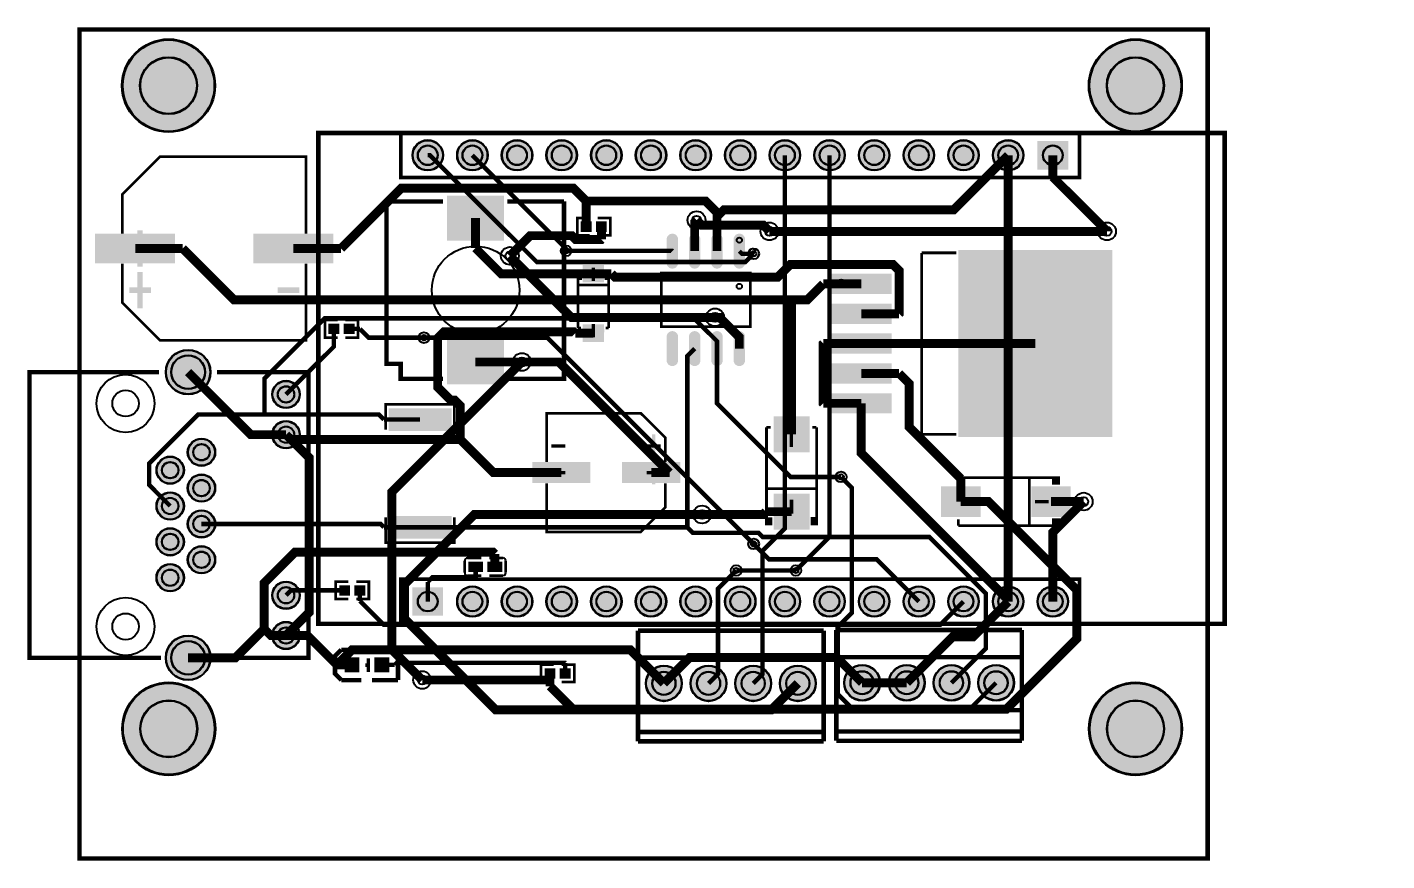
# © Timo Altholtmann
# Model space of a CAD drawing. Header units: millimetres. Extents: x -2.6 to 74.8, y -43.5 to 4.
import ezdxf

# ---------------------------------------------------------------- set-up
doc = ezdxf.new("R2010")
doc.units = ezdxf.units.MM
for name, color, linetype, true_color in [('BoardOutLine', 7, 'Continuous', 0xff00ff), ('BottomLayer', 7, 'Continuous', 0x0000ff), ('BottomSolderMaskLayer', 7, 'Continuous', 0xaa00ff), ('Document', 7, 'Continuous', 0xffffff), ('Hole', 7, 'Continuous', 0x222222), ('Multi-Layer', 7, 'Continuous', 0xc0c0c0), ('TopLayer', 7, 'Continuous', 0xff0000), ('TopPasteMaskLayer', 7, 'Continuous', 0x808080), ('TopSilkLayer', 7, 'Continuous', 0xffcc00), ('TopSolderMaskLayer', 7, 'Continuous', 0x800080)]:
    doc.layers.add(name, color=color, linetype=linetype, true_color=true_color)

msp = doc.modelspace()

# ---------------------------------------------------------------- hatches: boundary and pattern name
at = {"layer": 'BottomSolderMaskLayer'}
for points in [[(2.801, 0.635, 1), (8.103, 0.635, 1)], [(57.801, 0.635, 1), (63.103, 0.635, 1)], [(19.32, -3.327, 1), (21.071, -3.327, 1)], [(21.86, -3.327, 1), (23.611, -3.327, 1)], [(24.4, -3.327, 1), (26.151, -3.327, 1)], [(26.94, -3.327, 1), (28.691, -3.327, 1)], [(29.48, -3.327, 1), (31.231, -3.327, 1)], [(32.02, -3.327, 1), (33.771, -3.327, 1)], [(34.56, -3.327, 1), (36.311, -3.327, 1)], [(37.1, -3.327, 1), (38.851, -3.327, 1)], [(39.64, -3.327, 1), (41.391, -3.327, 1)], [(42.18, -3.327, 1), (43.931, -3.327, 1)], [(44.72, -3.327, 1), (46.471, -3.327, 1)], [(47.26, -3.327, 1), (49.011, -3.327, 1)], [(49.8, -3.327, 1), (51.551, -3.327, 1)], [(52.34, -3.327, 1), (54.091, -3.327, 1)], [(56.631, -4.139), (54.88, -4.139), (54.88, -2.514), (56.631, -2.514)], [(5.289, -15.67, 1), (7.84, -15.67, 1)], [(11.347, -16.94, 1), (12.922, -16.94, 1)], [(11.347, -19.23, 1), (12.922, -19.23, 1)], [(6.537, -20.23, 1), (8.112, -20.23, 1)], [(4.757, -21.25, 1), (6.332, -21.25, 1)], [(6.537, -22.27, 1), (8.112, -22.27, 1)], [(4.757, -23.29, 1), (6.332, -23.29, 1)], [(6.537, -24.31, 1), (8.112, -24.31, 1)], [(4.757, -25.33, 1), (6.332, -25.33, 1)], [(6.537, -26.35, 1), (8.112, -26.35, 1)], [(4.757, -27.37, 1), (6.332, -27.37, 1)], [(11.347, -28.37, 1), (12.922, -28.37, 1)], [(19.32, -27.914), (21.071, -27.914), (21.071, -29.539), (19.32, -29.539)], [(21.86, -28.727, 1), (23.611, -28.727, 1)], [(24.4, -28.727, 1), (26.151, -28.727, 1)], [(26.94, -28.727, 1), (28.691, -28.727, 1)], [(29.48, -28.727, 1), (31.231, -28.727, 1)], [(32.02, -28.727, 1), (33.771, -28.727, 1)], [(34.56, -28.727, 1), (36.311, -28.727, 1)], [(37.1, -28.727, 1), (38.851, -28.727, 1)], [(39.64, -28.727, 1), (41.391, -28.727, 1)], [(42.18, -28.727, 1), (43.931, -28.727, 1)], [(44.72, -28.727, 1), (46.471, -28.727, 1)], [(47.26, -28.727, 1), (49.011, -28.727, 1)], [(49.8, -28.727, 1), (51.551, -28.727, 1)], [(52.34, -28.727, 1), (54.091, -28.727, 1)], [(54.88, -28.727, 1), (56.631, -28.727, 1)], [(11.347, -30.66, 1), (12.922, -30.66, 1)], [(5.289, -31.93, 1), (7.84, -31.93, 1)], [(32.604, -33.383, 1), (34.655, -33.383, 1)], [(35.144, -33.383, 1), (37.195, -33.383, 1)], [(37.684, -33.383, 1), (39.735, -33.383, 1)], [(40.224, -33.383, 1), (42.275, -33.383, 1)], [(43.882, -33.35, 1), (45.933, -33.35, 1)], [(46.422, -33.35, 1), (48.473, -33.35, 1)], [(48.962, -33.35, 1), (51.013, -33.35, 1)], [(51.502, -33.35, 1), (53.553, -33.35, 1)], [(2.813, -35.971, 1), (8.114, -35.971, 1)], [(57.813, -35.971, 1), (63.114, -35.971, 1)]]:
    msp.add_hatch(color=256, dxfattribs=at).paths.add_polyline_path(points)
at = {"layer": 'Document'}
for points in [[(3.674, -7.606), (3.674, -9.666), (3.983, -9.666), (3.983, -7.606)], [(3.211, -8.482), (3.211, -8.791), (4.447, -8.791), (4.447, -8.482)], [(12.893, -8.482), (12.893, -8.791), (11.657, -8.791), (11.657, -8.482)], [(29.711, -9.73), (29.522, -9.73), (29.522, -10.488), (29.711, -10.488)], [(29.714, -13.696), (29.525, -13.696), (29.525, -12.937), (29.714, -12.937)], [(30.251, -13.411), (28.987, -13.411), (28.987, -13.222), (30.251, -13.222)], [(40.984, -19.122), (40.782, -19.122), (40.782, -19.932), (40.984, -19.932)], [(41.569, -19.399), (40.219, -19.399), (40.219, -19.601), (41.569, -19.601)], [(33.143, -22.047), (33.143, -20.727), (32.945, -20.727), (32.945, -22.047)], [(27.236, -21.486), (27.236, -21.288), (28.028, -21.288), (28.028, -21.486)], [(33.44, -21.486), (33.44, -21.288), (32.648, -21.288), (32.648, -21.486)], [(50.944, -22.394), (50.944, -23.682), (51.137, -23.682), (51.137, -22.394)], [(40.995, -23.73), (40.793, -23.73), (40.793, -22.92), (40.995, -22.92)], [(50.654, -22.941), (50.654, -23.134), (51.427, -23.134), (51.427, -22.941)], [(55.518, -22.941), (55.518, -23.134), (54.745, -23.134), (54.745, -22.941)], [(15.545, -32.285), (16.206, -32.285), (16.206, -32.437), (15.545, -32.437)], [(17.399, -32.233), (18.059, -32.233), (18.059, -32.385), (17.399, -32.385)], [(17.674, -32.609), (17.674, -31.949), (17.827, -31.949), (17.827, -32.609)]]:
    msp.add_hatch(color=256, dxfattribs=at).paths.add_polyline_path(points)
at = {"layer": 'Multi-Layer'}
for points in [[(19.346, -3.327, 1), (21.046, -3.327, 1)], [(21.886, -3.327, 1), (23.586, -3.327, 1)], [(24.426, -3.327, 1), (26.126, -3.327, 1)], [(26.966, -3.327, 1), (28.666, -3.327, 1)], [(29.506, -3.327, 1), (31.206, -3.327, 1)], [(32.046, -3.327, 1), (33.746, -3.327, 1)], [(34.586, -3.327, 1), (36.286, -3.327, 1)], [(37.126, -3.327, 1), (38.826, -3.327, 1)], [(39.666, -3.327, 1), (41.366, -3.327, 1)], [(42.206, -3.327, 1), (43.906, -3.327, 1)], [(44.746, -3.327, 1), (46.446, -3.327, 1)], [(47.286, -3.327, 1), (48.986, -3.327, 1)], [(49.826, -3.327, 1), (51.526, -3.327, 1)], [(52.366, -3.327, 1), (54.066, -3.327, 1)], [(56.606, -4.114), (54.906, -4.114), (54.906, -2.539), (56.606, -2.539)], [(5.315, -15.67, 1), (7.815, -15.67, 1)], [(11.372, -16.94, 1), (12.896, -16.94, 1)], [(11.372, -19.23, 1), (12.896, -19.23, 1)], [(6.562, -20.23, 1), (8.086, -20.23, 1)], [(4.782, -21.25, 1), (6.306, -21.25, 1)], [(6.562, -22.27, 1), (8.086, -22.27, 1)], [(4.782, -23.29, 1), (6.306, -23.29, 1)], [(6.562, -24.31, 1), (8.086, -24.31, 1)], [(4.782, -25.33, 1), (6.306, -25.33, 1)], [(6.562, -26.35, 1), (8.086, -26.35, 1)], [(4.782, -27.37, 1), (6.306, -27.37, 1)], [(11.372, -28.37, 1), (12.896, -28.37, 1)], [(19.346, -27.939), (21.046, -27.939), (21.046, -29.514), (19.346, -29.514)], [(21.886, -28.727, 1), (23.586, -28.727, 1)], [(24.426, -28.727, 1), (26.126, -28.727, 1)], [(26.966, -28.727, 1), (28.666, -28.727, 1)], [(29.506, -28.727, 1), (31.206, -28.727, 1)], [(32.046, -28.727, 1), (33.746, -28.727, 1)], [(34.586, -28.727, 1), (36.286, -28.727, 1)], [(37.126, -28.727, 1), (38.826, -28.727, 1)], [(39.666, -28.727, 1), (41.366, -28.727, 1)], [(42.206, -28.727, 1), (43.906, -28.727, 1)], [(44.746, -28.727, 1), (46.446, -28.727, 1)], [(47.286, -28.727, 1), (48.986, -28.727, 1)], [(49.826, -28.727, 1), (51.526, -28.727, 1)], [(52.366, -28.727, 1), (54.066, -28.727, 1)], [(54.906, -28.727, 1), (56.606, -28.727, 1)], [(11.372, -30.66, 1), (12.896, -30.66, 1)], [(5.315, -31.93, 1), (7.815, -31.93, 1)], [(32.63, -33.383, 1), (34.63, -33.383, 1)], [(35.17, -33.383, 1), (37.17, -33.383, 1)], [(37.71, -33.383, 1), (39.71, -33.383, 1)], [(40.25, -33.383, 1), (42.25, -33.383, 1)], [(43.908, -33.35, 1), (45.908, -33.35, 1)], [(46.448, -33.35, 1), (48.448, -33.35, 1)], [(48.988, -33.35, 1), (50.988, -33.35, 1)], [(51.528, -33.35, 1), (53.528, -33.35, 1)]]:
    msp.add_hatch(color=256, dxfattribs=at).paths.add_polyline_path(points)
at = {"layer": 'TopLayer'}
for points in [[(24.511, -8.155), (21.311, -8.155), (21.311, -5.655), (24.511, -5.655)], [(29.492, -7.661), (29.492, -7.121), (28.926, -7.121), (28.926, -7.661)], [(29.792, -7.661), (29.792, -7.121), (30.358, -7.121), (30.358, -7.661)], [(1.302, -7.811), (5.802, -7.811), (5.802, -9.461), (1.302, -9.461)], [(10.302, -7.811), (14.802, -7.811), (14.802, -9.461), (10.302, -9.461)], [(34.406, -9.513, -0.785398), (33.818, -9.513), (33.818, -8.056, -0.785398), (34.406, -8.056)], [(35.676, -9.513, -0.785398), (35.088, -9.513), (35.088, -8.056, -0.785398), (35.676, -8.056)], [(36.946, -9.513, -0.785398), (36.358, -9.513), (36.358, -8.056, -0.785398), (36.946, -8.056)], [(38.216, -9.513, -0.785398), (37.628, -9.513), (37.628, -8.056, -0.785398), (38.216, -8.056)], [(59.115, -8.753), (59.115, -19.34), (50.41, -19.34), (50.41, -8.753)], [(30.191, -9.593), (30.191, -10.543), (29.041, -10.543), (29.041, -9.593)], [(43.156, -10.096), (46.556, -10.096), (46.556, -11.196), (43.156, -11.196)], [(43.156, -11.796), (46.556, -11.796), (46.556, -12.896), (43.156, -12.896)], [(15.141, -12.938), (15.141, -13.478), (14.575, -13.478), (14.575, -12.938)], [(15.441, -12.938), (15.441, -13.478), (16.006, -13.478), (16.006, -12.938)], [(30.191, -12.978), (30.191, -13.928), (29.041, -13.928), (29.041, -12.978)], [(24.511, -16.342), (21.311, -16.342), (21.311, -13.842), (24.511, -13.842)], [(34.406, -15.058, -0.785398), (33.818, -15.058), (33.818, -13.601, -0.785398), (34.406, -13.601)], [(35.676, -15.058, -0.785398), (35.088, -15.058), (35.088, -13.601, -0.785398), (35.676, -13.601)], [(36.946, -15.058, -0.785398), (36.358, -15.058), (36.358, -13.601, -0.785398), (36.946, -13.601)], [(38.216, -15.058, -0.785398), (37.628, -15.058), (37.628, -13.601, -0.785398), (38.216, -13.601)], [(43.156, -13.496), (46.556, -13.496), (46.556, -14.596), (43.156, -14.596)], [(43.156, -15.196), (46.556, -15.196), (46.556, -16.296), (43.156, -16.296)], [(43.156, -16.896), (46.556, -16.896), (46.556, -17.996), (43.156, -17.996)], [(21.489, -19.013), (18.033, -19.013), (18.033, -17.73), (21.489, -17.73)], [(41.894, -18.212), (41.894, -20.212), (39.894, -20.212), (39.894, -18.212)], [(29.428, -21.962), (26.168, -21.962), (26.168, -20.812), (29.428, -20.812)], [(34.538, -21.962), (31.278, -21.962), (31.278, -20.812), (34.538, -20.812)], [(51.621, -23.888), (49.421, -23.888), (49.421, -22.188), (51.621, -22.188)], [(56.752, -23.888), (54.552, -23.888), (54.552, -22.188), (56.752, -22.188)], [(41.894, -22.612), (41.894, -24.612), (39.894, -24.612), (39.894, -22.612)], [(21.489, -23.863), (18.033, -23.863), (18.033, -25.145), (21.489, -25.145)], [(23.32, -27.016), (23.32, -26.476), (22.53, -26.476), (22.53, -27.016)], [(23.62, -27.016), (23.62, -26.476), (24.41, -26.476), (24.41, -27.016)], [(15.75, -28.362), (15.75, -27.822), (15.185, -27.822), (15.185, -28.362)], [(16.05, -28.362), (16.05, -27.822), (16.616, -27.822), (16.616, -28.362)], [(15.488, -32.734), (15.488, -31.934), (16.288, -31.934), (16.288, -32.734)], [(17.19, -32.734), (17.19, -31.934), (17.99, -31.934), (17.99, -32.734)], [(27.434, -33.087), (27.434, -32.547), (26.869, -32.547), (26.869, -33.087)], [(27.734, -33.087), (27.734, -32.547), (28.3, -32.547), (28.3, -33.087)]]:
    msp.add_hatch(color=256, dxfattribs=at).paths.add_polyline_path(points)
at = {"layer": 'TopPasteMaskLayer'}
for points in [[(24.511, -8.155), (21.311, -8.155), (21.311, -5.655), (24.511, -5.655)], [(29.507, -7.621), (29.507, -7.161), (29.467, -7.121), (28.966, -7.121), (28.926, -7.161), (28.926, -7.621), (28.966, -7.661), (29.467, -7.661)], [(29.777, -7.621), (29.777, -7.161), (29.817, -7.121), (30.318, -7.121), (30.358, -7.161), (30.358, -7.621), (30.318, -7.661), (29.817, -7.661)], [(1.302, -7.811), (5.802, -7.811), (5.802, -9.461), (1.302, -9.461)], [(10.302, -7.811), (14.802, -7.811), (14.802, -9.461), (10.302, -9.461)], [(34.406, -9.513, -0.785398), (33.818, -9.513), (33.818, -8.056, -0.785398), (34.406, -8.056)], [(35.676, -9.513, -0.785398), (35.088, -9.513), (35.088, -8.056, -0.785398), (35.676, -8.056)], [(36.946, -9.513, -0.785398), (36.358, -9.513), (36.358, -8.056, -0.785398), (36.946, -8.056)], [(38.216, -9.513, -0.785398), (37.628, -9.513), (37.628, -8.056, -0.785398), (38.216, -8.056)], [(59.115, -8.753), (59.115, -19.34), (50.41, -19.34), (50.41, -8.753)], [(30.191, -9.593), (30.191, -10.543), (29.041, -10.543), (29.041, -9.593)], [(43.156, -10.096), (46.556, -10.096), (46.556, -11.196), (43.156, -11.196)], [(43.156, -11.796), (46.556, -11.796), (46.556, -12.896), (43.156, -12.896)], [(15.156, -12.978), (15.156, -13.438), (15.116, -13.478), (14.615, -13.478), (14.575, -13.438), (14.575, -12.978), (14.615, -12.938), (15.116, -12.938)], [(15.426, -12.978), (15.426, -13.438), (15.466, -13.478), (15.966, -13.478), (16.006, -13.438), (16.006, -12.978), (15.966, -12.938), (15.466, -12.938)], [(30.191, -12.978), (30.191, -13.928), (29.041, -13.928), (29.041, -12.978)], [(24.511, -16.342), (21.311, -16.342), (21.311, -13.842), (24.511, -13.842)], [(34.406, -15.058, -0.785398), (33.818, -15.058), (33.818, -13.601, -0.785398), (34.406, -13.601)], [(35.676, -15.058, -0.785398), (35.088, -15.058), (35.088, -13.601, -0.785398), (35.676, -13.601)], [(36.946, -15.058, -0.785398), (36.358, -15.058), (36.358, -13.601, -0.785398), (36.946, -13.601)], [(38.216, -15.058, -0.785398), (37.628, -15.058), (37.628, -13.601, -0.785398), (38.216, -13.601)], [(43.156, -13.496), (46.556, -13.496), (46.556, -14.596), (43.156, -14.596)], [(43.156, -15.196), (46.556, -15.196), (46.556, -16.296), (43.156, -16.296)], [(43.156, -16.896), (46.556, -16.896), (46.556, -17.996), (43.156, -17.996)], [(21.389, -19.013), (20.449, -19.013), (20.349, -18.913), (20.349, -18.677), (20.249, -18.577), (19.274, -18.577), (19.174, -18.677), (19.174, -18.913), (19.074, -19.013), (18.133, -19.013), (18.033, -18.913), (18.033, -17.83), (18.133, -17.73), (21.389, -17.73), (21.489, -17.83), (21.489, -18.913)], [(41.894, -18.212), (41.894, -20.212), (39.894, -20.212), (39.894, -18.212)], [(29.428, -21.962), (26.168, -21.962), (26.168, -20.812), (29.428, -20.812)], [(34.538, -21.962), (31.278, -21.962), (31.278, -20.812), (34.538, -20.812)], [(51.621, -23.888), (49.421, -23.888), (49.421, -22.188), (51.621, -22.188)], [(56.752, -23.888), (54.552, -23.888), (54.552, -22.188), (56.752, -22.188)], [(41.894, -22.612), (41.894, -24.612), (39.894, -24.612), (39.894, -22.612)], [(21.389, -23.863), (20.449, -23.863), (20.349, -23.963), (20.349, -24.199), (20.249, -24.299), (19.274, -24.299), (19.174, -24.199), (19.174, -23.963), (19.074, -23.863), (18.133, -23.863), (18.033, -23.963), (18.033, -25.045), (18.133, -25.145), (21.389, -25.145), (21.489, -25.045), (21.489, -23.963)], [(23.29, -26.521), (23.29, -26.971), (23.22, -27.021), (22.74, -27.021), (22.69, -26.971), (22.69, -26.521), (22.74, -26.471), (23.22, -26.471)], [(24.25, -26.521), (24.25, -26.971), (24.2, -27.021), (23.72, -27.021), (23.65, -26.971), (23.65, -26.521), (23.72, -26.471), (24.2, -26.471)], [(15.765, -28.322), (15.765, -27.862), (15.725, -27.822), (15.225, -27.822), (15.185, -27.862), (15.185, -28.322), (15.225, -28.362), (15.725, -28.362)], [(16.035, -28.322), (16.035, -27.862), (16.075, -27.822), (16.576, -27.822), (16.616, -27.862), (16.616, -28.322), (16.576, -28.362), (16.075, -28.362)], [(15.488, -32.734), (15.488, -31.934), (16.288, -31.934), (16.288, -32.734)], [(17.19, -32.734), (17.19, -31.934), (17.99, -31.934), (17.99, -32.734)], [(27.449, -33.047), (27.449, -32.587), (27.409, -32.547), (26.909, -32.547), (26.869, -32.587), (26.869, -33.047), (26.909, -33.087), (27.409, -33.087)], [(27.719, -33.047), (27.719, -32.587), (27.759, -32.547), (28.26, -32.547), (28.3, -32.587), (28.3, -33.047), (28.26, -33.087), (27.759, -33.087)]]:
    msp.add_hatch(color=256, dxfattribs=at).paths.add_polyline_path(points)
at = {"layer": 'TopSilkLayer'}
for points in [[(3.674, -9.975), (3.674, -12.035), (3.983, -12.035), (3.983, -9.975)], [(28.674, -10.43), (28.969, -10.43), (28.969, -10.125), (28.674, -10.125)], [(30.559, -10.43), (30.264, -10.43), (30.264, -10.125), (30.559, -10.125)], [(3.211, -10.851), (3.211, -11.16), (4.447, -11.16), (4.447, -10.851)], [(12.893, -10.851), (12.893, -11.16), (11.657, -11.16), (11.657, -10.851)], [(33.143, -20.529), (33.143, -19.209), (32.945, -19.209), (32.945, -20.529)], [(27.236, -19.968), (27.236, -19.77), (28.028, -19.77), (28.028, -19.968)], [(33.44, -19.968), (33.44, -19.77), (32.648, -19.77), (32.648, -19.968)], [(55.711, -21.598), (55.711, -22.075), (56.168, -22.075), (56.168, -21.598)], [(39.392, -23.932), (39.798, -23.934), (39.794, -24.393), (39.392, -24.389)], [(41.99, -23.924), (42.397, -23.925), (42.392, -24.385), (41.99, -24.381)], [(55.711, -24.478), (55.711, -24), (56.168, -24), (56.168, -24.478)]]:
    msp.add_hatch(color=256, dxfattribs=at).paths.add_polyline_path(points)
at = {"layer": 'TopSolderMaskLayer'}
for points in [[(2.801, 0.635, 1), (8.103, 0.635, 1)], [(57.801, 0.635, 1), (63.103, 0.635, 1)], [(19.32, -3.327, 1), (21.071, -3.327, 1)], [(21.86, -3.327, 1), (23.611, -3.327, 1)], [(24.4, -3.327, 1), (26.151, -3.327, 1)], [(26.94, -3.327, 1), (28.691, -3.327, 1)], [(29.48, -3.327, 1), (31.231, -3.327, 1)], [(32.02, -3.327, 1), (33.771, -3.327, 1)], [(34.56, -3.327, 1), (36.311, -3.327, 1)], [(37.1, -3.327, 1), (38.851, -3.327, 1)], [(39.64, -3.327, 1), (41.391, -3.327, 1)], [(42.18, -3.327, 1), (43.931, -3.327, 1)], [(44.72, -3.327, 1), (46.471, -3.327, 1)], [(47.26, -3.327, 1), (49.011, -3.327, 1)], [(49.8, -3.327, 1), (51.551, -3.327, 1)], [(52.34, -3.327, 1), (54.091, -3.327, 1)], [(56.631, -4.139), (54.88, -4.139), (54.88, -2.514), (56.631, -2.514)], [(24.536, -8.18), (21.285, -8.18), (21.285, -5.629), (24.536, -5.629)], [(29.517, -7.687), (29.517, -7.096), (28.901, -7.096), (28.901, -7.687)], [(29.766, -7.687), (29.766, -7.096), (30.383, -7.096), (30.383, -7.687)], [(1.276, -7.786), (5.827, -7.786), (5.827, -9.486), (1.276, -9.486)], [(10.276, -7.786), (14.827, -7.786), (14.827, -9.486), (10.276, -9.486)], [(34.432, -9.531, -0.785398), (33.793, -9.531), (33.793, -8.038, -0.785398), (34.432, -8.038)], [(35.702, -9.531, -0.785398), (35.063, -9.531), (35.063, -8.038, -0.785398), (35.702, -8.038)], [(36.972, -9.531, -0.785398), (36.333, -9.531), (36.333, -8.038, -0.785398), (36.972, -8.038)], [(38.242, -9.531, -0.785398), (37.603, -9.531), (37.603, -8.038, -0.785398), (38.242, -8.038)], [(59.14, -8.727), (59.14, -19.365), (50.385, -19.365), (50.385, -8.727)], [(30.222, -9.572), (30.222, -10.564), (29.011, -10.564), (29.011, -9.572)], [(43.131, -10.071), (46.582, -10.071), (46.582, -11.222), (43.131, -11.222)], [(43.131, -11.771), (46.582, -11.771), (46.582, -12.922), (43.131, -12.922)], [(15.166, -12.913), (15.166, -13.503), (14.55, -13.503), (14.55, -12.913)], [(15.415, -12.913), (15.415, -13.503), (16.032, -13.503), (16.032, -12.913)], [(30.222, -12.957), (30.222, -13.949), (29.011, -13.949), (29.011, -12.957)], [(24.536, -16.367), (21.285, -16.367), (21.285, -13.816), (24.536, -13.816)], [(34.432, -15.076, -0.785398), (33.793, -15.076), (33.793, -13.583, -0.785398), (34.432, -13.583)], [(35.702, -15.076, -0.785398), (35.063, -15.076), (35.063, -13.583, -0.785398), (35.702, -13.583)], [(36.972, -15.076, -0.785398), (36.333, -15.076), (36.333, -13.583, -0.785398), (36.972, -13.583)], [(38.242, -15.076, -0.785398), (37.603, -15.076), (37.603, -13.583, -0.785398), (38.242, -13.583)], [(43.131, -13.471), (46.582, -13.471), (46.582, -14.622), (43.131, -14.622)], [(5.289, -15.67, 1), (7.84, -15.67, 1)], [(43.131, -15.171), (46.582, -15.171), (46.582, -16.322), (43.131, -16.322)], [(11.347, -16.94, 1), (12.922, -16.94, 1)], [(43.131, -16.871), (46.582, -16.871), (46.582, -18.022), (43.131, -18.022)], [(21.558, -19.022), (17.965, -19.022), (17.965, -17.721), (21.558, -17.721)], [(11.347, -19.23, 1), (12.922, -19.23, 1)], [(41.919, -18.187), (41.919, -20.238), (39.869, -20.238), (39.869, -18.187)], [(6.537, -20.23, 1), (8.112, -20.23, 1)], [(4.757, -21.25, 1), (6.332, -21.25, 1)], [(29.453, -21.987), (26.143, -21.987), (26.143, -20.786), (29.453, -20.786)], [(34.563, -21.987), (31.253, -21.987), (31.253, -20.786), (34.563, -20.786)], [(6.537, -22.27, 1), (8.112, -22.27, 1)], [(51.646, -23.913), (49.395, -23.913), (49.395, -22.162), (51.646, -22.162)], [(56.777, -23.913), (54.526, -23.913), (54.526, -22.162), (56.777, -22.162)], [(4.757, -23.29, 1), (6.332, -23.29, 1)], [(41.919, -22.587), (41.919, -24.638), (39.869, -24.638), (39.869, -22.587)], [(6.537, -24.31, 1), (8.112, -24.31, 1)], [(21.558, -23.853), (17.965, -23.853), (17.965, -25.155), (21.558, -25.155)], [(4.757, -25.33, 1), (6.332, -25.33, 1)], [(6.537, -26.35, 1), (8.112, -26.35, 1)], [(4.757, -27.37, 1), (6.332, -27.37, 1)], [(23.345, -27.042), (23.345, -26.451), (22.504, -26.451), (22.504, -27.042)], [(23.594, -27.042), (23.594, -26.451), (24.435, -26.451), (24.435, -27.042)], [(11.347, -28.37, 1), (12.922, -28.37, 1)], [(15.776, -28.388), (15.776, -27.797), (15.159, -27.797), (15.159, -28.388)], [(16.025, -28.388), (16.025, -27.797), (16.641, -27.797), (16.641, -28.388)], [(19.32, -27.914), (21.071, -27.914), (21.071, -29.539), (19.32, -29.539)], [(21.86, -28.727, 1), (23.611, -28.727, 1)], [(24.4, -28.727, 1), (26.151, -28.727, 1)], [(26.94, -28.727, 1), (28.691, -28.727, 1)], [(29.48, -28.727, 1), (31.231, -28.727, 1)], [(32.02, -28.727, 1), (33.771, -28.727, 1)], [(34.56, -28.727, 1), (36.311, -28.727, 1)], [(37.1, -28.727, 1), (38.851, -28.727, 1)], [(39.64, -28.727, 1), (41.391, -28.727, 1)], [(42.18, -28.727, 1), (43.931, -28.727, 1)], [(44.72, -28.727, 1), (46.471, -28.727, 1)], [(47.26, -28.727, 1), (49.011, -28.727, 1)], [(49.8, -28.727, 1), (51.551, -28.727, 1)], [(52.34, -28.727, 1), (54.091, -28.727, 1)], [(54.88, -28.727, 1), (56.631, -28.727, 1)], [(11.347, -30.66, 1), (12.922, -30.66, 1)], [(5.289, -31.93, 1), (7.84, -31.93, 1)], [(15.462, -32.76), (15.462, -31.909), (16.313, -31.909), (16.313, -32.76)], [(17.164, -32.76), (17.164, -31.909), (18.015, -31.909), (18.015, -32.76)], [(32.604, -33.383, 1), (34.655, -33.383, 1)], [(35.144, -33.383, 1), (37.195, -33.383, 1)], [(37.684, -33.383, 1), (39.735, -33.383, 1)], [(40.224, -33.383, 1), (42.275, -33.383, 1)], [(43.882, -33.35, 1), (45.933, -33.35, 1)], [(46.422, -33.35, 1), (48.473, -33.35, 1)], [(48.962, -33.35, 1), (51.013, -33.35, 1)], [(51.502, -33.35, 1), (53.553, -33.35, 1)], [(27.46, -33.112), (27.46, -32.521), (26.843, -32.521), (26.843, -33.112)], [(27.709, -33.112), (27.709, -32.521), (28.325, -32.521), (28.325, -33.112)], [(2.813, -35.971, 1), (8.114, -35.971, 1)], [(57.813, -35.971, 1), (63.114, -35.971, 1)]]:
    msp.add_hatch(color=256, dxfattribs=at).paths.add_polyline_path(points)

# ---------------------------------------------------------------- linework, layer by layer
at = {"layer": 'BoardOutLine', "const_width": 0.254}
msp.add_lwpolyline([(0.381, 3.836), (64.567, 3.836), (64.567, -43.357), (0.381, -43.357), (0.381, 3.836), (0.381, 3.836)], close=True, dxfattribs=at)
at = {"layer": 'BottomLayer'}
for points, const_width in [([(53.216, -28.727), (53.216, -3.327)], 0.508), ([(55.756, -3.327), (55.756, -4.571)], 0.508), ([(38.738, -8.934), (38.27, -9.402), (26.403, -9.402), (20.327, -3.327), (20.196, -3.327)], 0.254), ([(22.736, -3.327), (28.071, -8.662), (28.071, -8.764)], 0.254), ([(38.71, -33.383), (39.246, -32.847), (39.246, -25.843), (40.516, -24.573), (40.516, -3.327)], 0.254), ([(41.137, -26.961), (43.056, -25.042), (43.056, -3.327)], 0.254), ([(55.756, -4.571), (58.835, -7.651), (58.835, -7.66)], 0.508), ([(35.488, -7.019), (35.776, -7.307), (39.285, -7.307), (39.285, -7.307), (39.637, -7.66)], 0.508), ([(36.541, -12.555), (28.368, -12.555), (24.867, -9.054)], 0.508), ([(38.738, -25.45), (26.997, -13.709), (19.981, -13.709)], 0.254), ([(12.134, -19.23), (10.125, -19.23), (6.565, -15.67)], 0.508), ([(25.553, -15.092), (18.155, -22.489), (18.155, -31.464), (19.884, -33.193)], 0.508), ([(12.134, -30.66), (13.444, -29.35), (13.444, -20.539), (12.134, -19.23)], 0.508), ([(52.528, -33.35), (51.125, -34.753), (44.272, -34.753), (43.517, -33.998), (43.517, -30.17), (44.326, -29.362), (44.326, -22.251), (43.711, -21.636)], 0.254), ([(55.756, -28.727), (55.756, -24.794), (57.512, -23.038)], 0.508), ([(41.25, -33.383), (39.743, -34.89), (24.068, -34.89), (18.87, -29.691), (18.87, -27.745), (22.842, -23.773), (35.805, -23.773)], 0.508), ([(36.17, -33.383), (36.706, -32.847), (36.706, -28.001), (37.746, -26.961)], 0.254), ([(47.448, -33.35), (50.058, -30.74), (51.203, -30.74), (53.216, -28.727)], 0.508)]:
    msp.add_lwpolyline(points, dxfattribs=dict(at, const_width=const_width))
at = {"layer": 'BottomSolderMaskLayer'}
for centre, radius in [((5.452, 0.635), 2.651), ((60.452, 0.635), 2.651), ((5.451, 0.635), 1.631), ((60.451, 0.635), 1.631), ((20.196, -3.327), 0.875), ((20.196, -3.327), 0.566), ((22.736, -3.327), 0.875), ((22.736, -3.327), 0.566), ((25.276, -3.327), 0.875), ((25.276, -3.327), 0.566), ((27.816, -3.327), 0.875), ((27.816, -3.327), 0.566), ((30.356, -3.327), 0.875), ((30.356, -3.327), 0.566), ((32.896, -3.327), 0.875), ((32.896, -3.327), 0.566), ((35.436, -3.327), 0.875), ((35.436, -3.327), 0.566), ((37.976, -3.327), 0.875), ((37.976, -3.327), 0.566), ((40.516, -3.327), 0.875), ((40.516, -3.327), 0.566), ((43.056, -3.327), 0.875), ((43.056, -3.327), 0.566), ((45.596, -3.327), 0.875), ((45.596, -3.327), 0.566), ((48.136, -3.327), 0.875), ((48.136, -3.327), 0.566), ((50.676, -3.327), 0.875), ((50.676, -3.327), 0.566), ((53.216, -3.327), 0.875), ((53.216, -3.327), 0.566), ((55.756, -3.327), 0.566), ((6.565, -15.67), 1.275), ((6.564, -15.67), 0.969), ((12.134, -16.94), 0.787), ((12.134, -16.94), 0.472), ((12.134, -19.23), 0.787), ((12.134, -19.23), 0.472), ((7.324, -20.23), 0.787), ((7.324, -20.23), 0.472), ((5.544, -21.25), 0.787), ((5.544, -21.25), 0.472), ((7.324, -22.27), 0.787), ((7.324, -22.27), 0.472), ((5.544, -23.29), 0.787), ((5.544, -23.29), 0.472), ((7.324, -24.31), 0.787), ((7.324, -24.31), 0.472), ((5.544, -25.33), 0.787), ((5.544, -25.33), 0.472), ((7.324, -26.35), 0.787), ((7.324, -26.35), 0.472), ((5.544, -27.37), 0.787), ((5.544, -27.37), 0.472), ((12.134, -28.37), 0.787), ((12.134, -28.37), 0.472), ((20.196, -28.727), 0.566), ((22.736, -28.727), 0.875), ((22.736, -28.727), 0.566), ((25.276, -28.727), 0.875), ((25.276, -28.727), 0.566), ((27.816, -28.727), 0.875), ((27.816, -28.727), 0.566), ((30.356, -28.727), 0.875), ((30.356, -28.727), 0.566), ((32.896, -28.727), 0.875), ((32.896, -28.727), 0.566), ((35.436, -28.727), 0.875), ((35.436, -28.727), 0.566), ((37.976, -28.727), 0.875), ((37.976, -28.727), 0.566), ((40.516, -28.727), 0.875), ((40.516, -28.727), 0.566), ((43.056, -28.727), 0.875), ((43.056, -28.727), 0.566), ((45.596, -28.727), 0.875), ((45.596, -28.727), 0.566), ((48.136, -28.727), 0.875), ((48.136, -28.727), 0.566), ((50.676, -28.727), 0.875), ((50.676, -28.727), 0.566), ((53.216, -28.727), 0.875), ((53.216, -28.727), 0.566), ((55.756, -28.727), 0.875), ((55.756, -28.727), 0.566), ((12.134, -30.66), 0.787), ((6.565, -31.93), 1.275), ((12.134, -30.66), 0.472), ((6.564, -31.93), 0.969), ((33.63, -33.383), 1.025), ((36.17, -33.383), 1.025), ((38.71, -33.383), 1.025), ((41.25, -33.383), 1.025), ((44.908, -33.35), 1.025), ((47.448, -33.35), 1.025), ((49.988, -33.35), 1.025), ((52.528, -33.35), 1.025), ((33.63, -33.383), 0.667), ((36.17, -33.383), 0.667), ((38.71, -33.383), 0.667), ((41.25, -33.383), 0.667), ((44.907, -33.35), 0.667), ((47.447, -33.35), 0.667), ((49.987, -33.35), 0.667), ((52.527, -33.35), 0.667), ((5.464, -35.971), 2.651), ((60.464, -35.971), 2.651), ((5.463, -35.971), 1.631), ((60.463, -35.971), 1.631)]:
    msp.add_circle(centre, radius, dxfattribs=at)
at = {"layer": 'Document'}
for centre, radius in [((37.922, -8.157), 0.15), ((43.714, -10.617), 0.21), ((3.004, -17.45), 0.75), ((3.004, -30.15), 0.75)]:
    msp.add_circle(centre, radius, dxfattribs=at)
at = {"layer": 'Hole'}
for centre, radius in [((35.488, -7.019), 0.254), ((39.637, -7.66), 0.254), ((58.835, -7.66), 0.254), ((24.867, -9.054), 0.254), ((28.071, -8.764), 0.153), ((38.738, -8.934), 0.153), ((36.541, -12.555), 0.254), ((19.981, -13.709), 0.153), ((25.553, -15.092), 0.254), ((43.711, -21.636), 0.153), ((57.512, -23.038), 0.254), ((35.805, -23.773), 0.254), ((38.738, -25.45), 0.153), ((37.746, -26.961), 0.153), ((41.137, -26.961), 0.153), ((19.884, -33.193), 0.254)]:
    msp.add_circle(centre, radius, dxfattribs=at)
at = {"layer": 'Multi-Layer'}
for centre, radius in [((5.452, 0.635), 2.6), ((60.452, 0.635), 2.6), ((5.451, 0.635), 1.6), ((60.451, 0.635), 1.6), ((20.196, -3.327), 0.85), ((20.196, -3.327), 0.55), ((22.736, -3.327), 0.85), ((22.736, -3.327), 0.55), ((25.276, -3.327), 0.85), ((25.276, -3.327), 0.55), ((27.816, -3.327), 0.85), ((27.816, -3.327), 0.55), ((30.356, -3.327), 0.85), ((30.356, -3.327), 0.55), ((32.896, -3.327), 0.85), ((32.896, -3.327), 0.55), ((35.436, -3.327), 0.85), ((35.436, -3.327), 0.55), ((37.976, -3.327), 0.85), ((37.976, -3.327), 0.55), ((40.516, -3.327), 0.85), ((40.516, -3.327), 0.55), ((43.056, -3.327), 0.85), ((43.056, -3.327), 0.55), ((45.596, -3.327), 0.85), ((45.596, -3.327), 0.55), ((48.136, -3.327), 0.85), ((48.136, -3.327), 0.55), ((50.676, -3.327), 0.85), ((50.676, -3.327), 0.55), ((53.216, -3.327), 0.85), ((53.216, -3.327), 0.55), ((55.756, -3.327), 0.55), ((35.488, -7.019), 0.508), ((39.637, -7.66), 0.508), ((58.835, -7.66), 0.508), ((28.071, -8.764), 0.305), ((24.867, -9.054), 0.508), ((38.738, -8.934), 0.305), ((36.541, -12.555), 0.508), ((19.981, -13.709), 0.305), ((6.565, -15.67), 1.25), ((25.553, -15.092), 0.508), ((6.564, -15.67), 0.95), ((3.004, -17.45), 1.65), ((12.134, -16.94), 0.762), ((12.134, -16.94), 0.457), ((12.134, -19.23), 0.762), ((12.134, -19.23), 0.457), ((7.324, -20.23), 0.762), ((7.324, -20.23), 0.457), ((5.544, -21.25), 0.762), ((5.544, -21.25), 0.457), ((7.324, -22.27), 0.762), ((43.711, -21.636), 0.305), ((7.324, -22.27), 0.457), ((5.544, -23.29), 0.762), ((5.544, -23.29), 0.457), ((57.512, -23.038), 0.508), ((7.324, -24.31), 0.762), ((7.324, -24.31), 0.457), ((35.805, -23.773), 0.508), ((5.544, -25.33), 0.762), ((5.544, -25.33), 0.457), ((38.738, -25.45), 0.305), ((7.324, -26.35), 0.762), ((7.324, -26.35), 0.457), ((5.544, -27.37), 0.762), ((5.544, -27.37), 0.457), ((37.746, -26.961), 0.305), ((41.137, -26.961), 0.305), ((12.134, -28.37), 0.762), ((3.004, -30.15), 1.65), ((12.134, -28.37), 0.457), ((20.196, -28.727), 0.55), ((22.736, -28.727), 0.85), ((22.736, -28.727), 0.55), ((25.276, -28.727), 0.85), ((25.276, -28.727), 0.55), ((27.816, -28.727), 0.85), ((27.816, -28.727), 0.55), ((30.356, -28.727), 0.85), ((30.356, -28.727), 0.55), ((32.896, -28.727), 0.85), ((32.896, -28.727), 0.55), ((35.436, -28.727), 0.85), ((35.436, -28.727), 0.55), ((37.976, -28.727), 0.85), ((37.976, -28.727), 0.55), ((40.516, -28.727), 0.85), ((40.516, -28.727), 0.55), ((43.056, -28.727), 0.85), ((43.056, -28.727), 0.55), ((45.596, -28.727), 0.85), ((45.596, -28.727), 0.55), ((48.136, -28.727), 0.85), ((48.136, -28.727), 0.55), ((50.676, -28.727), 0.85), ((50.676, -28.727), 0.55), ((53.216, -28.727), 0.85), ((53.216, -28.727), 0.55), ((55.756, -28.727), 0.85), ((55.756, -28.727), 0.55), ((12.134, -30.66), 0.762), ((6.565, -31.93), 1.25), ((12.134, -30.66), 0.457), ((6.564, -31.93), 0.95), ((33.63, -33.383), 1), ((36.17, -33.383), 1), ((38.71, -33.383), 1), ((41.25, -33.383), 1), ((44.908, -33.35), 1), ((47.448, -33.35), 1), ((49.988, -33.35), 1), ((52.528, -33.35), 1), ((19.884, -33.193), 0.508), ((33.63, -33.383), 0.65), ((36.17, -33.383), 0.65), ((38.71, -33.383), 0.65), ((41.25, -33.383), 0.65), ((44.907, -33.35), 0.65), ((47.447, -33.35), 0.65), ((49.987, -33.35), 0.65), ((52.527, -33.35), 0.65), ((5.464, -35.971), 2.6), ((60.464, -35.971), 2.6), ((5.463, -35.971), 1.6), ((60.463, -35.971), 1.6)]:
    msp.add_circle(centre, radius, dxfattribs=at)
at = {"layer": 'TopLayer'}
for points, const_width in [([(53.216, -3.327), (50.113, -6.429), (37.044, -6.429), (36.769, -6.704)], 0.508), ([(15.259, -8.636), (18.702, -5.194), (28.474, -5.194), (29.209, -5.929)], 0.508), ([(36.769, -6.704), (35.994, -5.929), (29.209, -5.929)], 0.508), ([(29.209, -5.929), (29.209, -6.664)], 0.508), ([(22.911, -6.962), (22.911, -6.904)], 0.508), ([(22.911, -6.962), (22.911, -8.612)], 0.508), ([(29.209, -7.391), (29.209, -6.664)], 0.508), ([(35.488, -7.019), (35.382, -7.124), (35.382, -8.785)], 0.508), ([(36.652, -8.785), (36.652, -6.82), (36.769, -6.704)], 0.508), ([(24.867, -9.054), (26.02, -7.901), (28.39, -7.901), (28.609, -8.12), (30.074, -8.12), (30.075, -8.119)], 0.508), ([(30.075, -7.391), (30.075, -8.119)], 0.508), ([(58.835, -7.66), (39.637, -7.66)], 0.508), ([(3.552, -8.636), (6.259, -8.636)], 0.508), ([(40.894, -11.549), (9.172, -11.549), (6.259, -8.636)], 0.508), ([(12.552, -8.636), (15.259, -8.636)], 0.508), ([(22.911, -8.612), (24.367, -10.068), (29.617, -10.068)], 0.508), ([(34.112, -8.785), (34.092, -8.764), (28.071, -8.764)], 0.254), ([(38.738, -8.934), (38.072, -8.934), (37.922, -8.785)], 0.254), ([(29.617, -10.068), (30.649, -10.068)], 0.508), ([(30.649, -10.068), (30.847, -10.266), (40.103, -10.266), (40.828, -9.54), (46.659, -9.54), (47.015, -9.897), (47.015, -12.345), (47.014, -12.346)], 0.508), ([(42.699, -10.646), (41.797, -11.549), (40.894, -11.549)], 0.508), ([(44.857, -10.646), (42.699, -10.646)], 0.508), ([(40.894, -11.549), (40.894, -19.212)], 0.508), ([(37.922, -14.329), (37.922, -13.68), (36.797, -12.555), (36.541, -12.555)], 0.508), ([(44.857, -12.346), (47.014, -12.346)], 0.508), ([(10.914, -18.085), (10.914, -16.032), (14.34, -12.606), (35.35, -12.606), (36.652, -13.908), (36.652, -14.329)], 0.254), ([(12.134, -16.94), (14.858, -14.216), (14.858, -13.208)], 0.254), ([(15.724, -13.208), (16.337, -13.208)], 0.254), ([(16.337, -13.208), (16.838, -13.709), (19.981, -13.709)], 0.254), ([(22.051, -19.499), (22.051, -17.588), (21.734, -17.271), (21.514, -17.271), (20.76, -16.517), (20.76, -13.727), (21.104, -13.383), (28.514, -13.383), (28.584, -13.453)], 0.508), ([(29.617, -13.453), (28.584, -13.453)], 0.508), ([(42.699, -17.446), (42.698, -17.445), (42.698, -14.047), (42.699, -14.046)], 0.508), ([(44.857, -14.046), (42.699, -14.046)], 0.508), ([(54.763, -14.046), (44.857, -14.046)], 0.508), ([(35.382, -14.329), (34.965, -14.746), (34.965, -24.504)], 0.254), ([(36.652, -14.329), (36.652, -17.454), (40.834, -21.636), (43.711, -21.636)], 0.254), ([(25.553, -15.092), (22.911, -15.092)], 0.508), ([(33.952, -21.387), (27.657, -15.092), (25.553, -15.092)], 0.508), ([(44.857, -15.746), (47.014, -15.746)], 0.508), ([(50.521, -21.73), (47.577, -18.787), (47.577, -16.309), (47.014, -15.746)], 0.508), ([(44.857, -17.446), (42.699, -17.446)], 0.508), ([(53.216, -28.727), (53.216, -28.635), (44.857, -20.276), (44.857, -17.446)], 0.508), ([(5.544, -23.29), (4.349, -22.094), (4.349, -20.87), (7.134, -18.085), (10.914, -18.085)], 0.254), ([(10.914, -18.085), (17.416, -18.085), (17.703, -18.371)], 0.254), ([(19.761, -18.371), (17.703, -18.371)], 0.254), ([(22.051, -19.499), (12.404, -19.499), (12.134, -19.23)], 0.508), ([(26.755, -21.387), (23.939, -21.387), (22.051, -19.499)], 0.508), ([(27.798, -21.387), (26.755, -21.387)], 0.508), ([(32.908, -21.387), (33.952, -21.387)], 0.508), ([(50.521, -23.038), (50.521, -21.73)], 0.508), ([(50.521, -23.038), (52.094, -23.038), (57.127, -28.071), (57.127, -30.832), (53.106, -34.853), (28.46, -34.853), (27.152, -33.544)], 0.508), ([(55.652, -23.038), (57.209, -23.038)], 0.508), ([(57.209, -23.038), (57.512, -23.038)], 0.508), ([(35.805, -23.773), (39.276, -23.773), (39.437, -23.612)], 0.508), ([(40.894, -23.612), (39.437, -23.612)], 0.508), ([(7.324, -24.31), (17.509, -24.31), (17.703, -24.504)], 0.254), ([(18.732, -24.504), (17.703, -24.504)], 0.254), ([(18.732, -24.504), (19.761, -24.504)], 0.254), ([(19.761, -24.504), (21.82, -24.504)], 0.254), ([(34.965, -24.504), (21.82, -24.504)], 0.254), ([(49.988, -33.35), (51.946, -31.392), (51.946, -28.27), (48.726, -25.051), (39.239, -25.051), (39.002, -24.813), (35.275, -24.813), (34.965, -24.504)], 0.254), ([(48.136, -28.727), (45.733, -26.324), (39.613, -26.324), (38.738, -25.45)], 0.254), ([(10.896, -30.286), (10.896, -27.662), (12.643, -25.915), (23.911, -25.915), (24.015, -26.019)], 0.508), ([(24.015, -26.746), (24.015, -26.019)], 0.508), ([(22.925, -26.746), (22.925, -27.347)], 0.254), ([(37.746, -26.961), (41.137, -26.961)], 0.254), ([(20.196, -27.609), (20.458, -27.347), (22.925, -27.347)], 0.254), ([(20.196, -28.727), (20.196, -27.609)], 0.254), ([(12.134, -28.37), (12.412, -28.092), (15.467, -28.092)], 0.254), ([(16.333, -28.092), (16.333, -28.693)], 0.254), ([(50.676, -28.727), (49.351, -30.051), (17.692, -30.051), (16.333, -28.693)], 0.254), ([(6.565, -31.93), (9.252, -31.93), (10.896, -30.286)], 0.508), ([(12.134, -30.66), (11.27, -30.66), (10.896, -30.286)], 0.508), ([(12.134, -30.66), (13.356, -30.66), (15.03, -32.334)], 0.508), ([(15.03, -32.334), (15.889, -31.475), (31.722, -31.475), (33.63, -33.383)], 0.508), ([(33.63, -33.383), (35.097, -31.916), (43.473, -31.916), (44.908, -33.35)], 0.508), ([(15.888, -32.334), (15.03, -32.334)], 0.508), ([(17.59, -32.334), (18.32, -32.334)], 0.254), ([(18.32, -32.334), (18.439, -32.215), (28.016, -32.215), (28.017, -32.216)], 0.254), ([(28.017, -32.817), (28.017, -32.216)], 0.254), ([(27.152, -33.193), (19.884, -33.193)], 0.508), ([(27.152, -32.817), (27.152, -33.19)], 0.508), ([(27.152, -33.19), (27.152, -33.193)], 0.508), ([(27.152, -33.193), (27.152, -33.544)], 0.508), ([(47.448, -33.35), (44.908, -33.35)], 0.508)]:
    msp.add_lwpolyline(points, dxfattribs=dict(at, const_width=const_width))
at = {"layer": 'TopSilkLayer'}
for points, const_width in [([(13.973, -2.057), (65.535, -2.057), (65.535, -29.997), (13.973, -29.997), (13.973, -2.057)], 0.254), ([(38.543, -10.036), (38.543, -13.078), (33.491, -13.078), (33.491, -10.036), (38.543, -10.036)], 0.152)]:
    msp.add_lwpolyline(points, close=True, dxfattribs=dict(at, const_width=const_width))
for points, const_width in [([(55.121, -4.597), (57.28, -4.597), (57.28, -2.057), (18.672, -2.057), (18.672, -4.597), (18.926, -4.597)], 0.203), ([(13.278, -7.784), (13.278, -3.41), (4.962, -3.41), (2.826, -5.546), (2.826, -7.784)], 0.152), ([(18.926, -4.597), (55.121, -4.597)], 0.203), ([(17.846, -5.955), (21.065, -5.955)], 0.254), ([(17.846, -14.53), (17.846, -5.955), (17.846, -5.955)], 0.254), ([(27.946, -5.955), (27.946, -16.055), (24.727, -16.055)], 0.254), ([(24.727, -5.955), (27.946, -5.955)], 0.254), ([(29.416, -7.89), (28.698, -7.89), (28.698, -6.893), (29.416, -6.893)], 0.152), ([(29.868, -7.89), (30.586, -7.89), (30.586, -6.893), (29.868, -6.893)], 0.152), ([(50.258, -8.88), (48.294, -8.88)], 0.152), ([(48.294, -8.88), (48.294, -19.212)], 0.152), ([(13.278, -9.488), (13.278, -13.862), (4.962, -13.862), (2.826, -11.726), (2.826, -9.488)], 0.152), ([(28.75, -10.354), (28.75, -13.166)], 0.152), ([(30.483, -10.711), (28.75, -10.711)], 0.152), ([(30.483, -10.354), (30.483, -13.166)], 0.152), ([(15.065, -12.709), (14.347, -12.709), (14.347, -13.707), (15.065, -13.707)], 0.152), ([(15.517, -12.709), (16.235, -12.709), (16.235, -13.707), (15.517, -13.707)], 0.152), ([(28.75, -13.166), (28.918, -13.166)], 0.152), ([(30.483, -13.166), (30.315, -13.166)], 0.152), ([(18.657, -16.054), (18.657, -15.196), (17.846, -15.196), (17.846, -14.53)], 0.254), ([(4.902, -15.672), (-2.464, -15.672), (-2.464, -31.928), (5.029, -31.928)], 0.254), ([(8.204, -31.93), (13.411, -31.93), (13.411, -15.67), (8.204, -15.67)], 0.254), ([(18.657, -16.054), (18.657, -16.055), (21.065, -16.055)], 0.254), ([(21.718, -18.936), (21.718, -17.501), (17.805, -17.501), (17.805, -18.936)], 0.152), ([(26.962, -20.779), (26.962, -18.011), (32.318, -18.011), (33.714, -19.407), (33.714, -20.779)], 0.152), ([(39.468, -18.816), (39.707, -18.809)], 0.152), ([(39.468, -24.008), (39.468, -18.816)], 0.152), ([(42.07, -18.819), (42.309, -18.812)], 0.152), ([(42.32, -24.008), (42.32, -18.816)], 0.152), ([(50.258, -19.212), (48.294, -19.212)], 0.152), ([(55.787, -21.674), (50.385, -21.674)], 0.152), ([(50.385, -21.674), (50.385, -22.025)], 0.152), ([(54.425, -24.402), (54.425, -21.674)], 0.152), ([(26.962, -21.994), (26.962, -24.763), (32.318, -24.763), (33.714, -23.367), (33.714, -21.994)], 0.152), ([(39.468, -22.296), (42.32, -22.296)], 0.152), ([(21.718, -23.939), (21.718, -25.374), (17.805, -25.374), (17.805, -23.939)], 0.152), ([(50.385, -24.402), (50.385, -24.051)], 0.152), ([(55.787, -24.402), (50.385, -24.402)], 0.152), ([(22.453, -26.248), (23.243, -26.248)], 0.152), ([(24.486, -26.248), (23.696, -26.248)], 0.152), ([(22.301, -27.092), (22.301, -26.4)], 0.152), ([(24.638, -27.092), (24.638, -26.4)], 0.152), ([(15.674, -28.591), (14.956, -28.591), (14.956, -27.594), (15.674, -27.594)], 0.152), ([(16.127, -28.591), (16.845, -28.591), (16.845, -27.594), (16.127, -27.594)], 0.152), ([(20.831, -27.457), (18.672, -27.457), (18.672, -29.997), (57.28, -29.997), (57.28, -27.457), (57.026, -27.457)], 0.203), ([(57.026, -27.457), (20.831, -27.457)], 0.203), ([(23.243, -27.245), (22.453, -27.245)], 0.152), ([(23.696, -27.245), (24.486, -27.245)], 0.152), ([(32.16, -30.383), (42.72, -30.383)], 0.254), ([(32.16, -30.383), (32.16, -36.683)], 0.254), ([(42.72, -30.383), (42.72, -36.683)], 0.254), ([(43.437, -30.35), (53.997, -30.35)], 0.254), ([(43.437, -30.35), (43.437, -36.65)], 0.254), ([(53.997, -30.35), (53.997, -36.65)], 0.254), ([(15.278, -33.198), (14.923, -32.842), (14.923, -31.826), (15.278, -31.471)], 0.254), ([(16.447, -31.471), (15.278, -31.471)], 0.254), ([(18.504, -31.471), (17.031, -31.471)], 0.254), ([(18.504, -33.198), (18.504, -31.471)], 0.254), ([(16.815, -32.342), (16.639, -32.342)], 0.203), ([(16.815, -32.741), (16.815, -31.953)], 0.203), ([(27.358, -33.315), (26.64, -33.315), (26.64, -32.318), (27.358, -32.318)], 0.152), ([(27.811, -33.315), (28.529, -33.315), (28.529, -32.318), (27.811, -32.318)], 0.152), ([(32.16, -31.925), (42.72, -31.925)], 0.254), ([(43.437, -31.892), (53.997, -31.892)], 0.254), ([(16.421, -33.198), (15.278, -33.198)], 0.254), ([(18.504, -33.198), (17.031, -33.198)], 0.254), ([(43.437, -34.912), (53.997, -34.912)], 0.254), ([(32.16, -34.945), (42.72, -34.945)], 0.254), ([(32.16, -36.153), (42.72, -36.153)], 0.254), ([(43.437, -36.12), (53.997, -36.12)], 0.254), ([(32.16, -36.683), (42.72, -36.683)], 0.254), ([(43.437, -36.65), (53.997, -36.65)], 0.254)]:
    msp.add_lwpolyline(points, dxfattribs=dict(at, const_width=const_width))
for centre, radius in [((22.921, -10.998), 2.494), ((38.669, -8.785), 0.15), ((37.922, -10.788), 0.15)]:
    msp.add_circle(centre, radius, dxfattribs=at)
for centre, start, end in [((22.453, -26.4), 90, 180), ((24.486, -26.4), 0, 90), ((22.453, -27.092), 180, 270), ((24.486, -27.092), 270, 360)]:
    msp.add_arc(centre, 0.152, start, end, dxfattribs=at)
at = {"layer": 'TopSolderMaskLayer'}
for centre, radius in [((5.452, 0.635), 2.651), ((60.452, 0.635), 2.651), ((5.451, 0.635), 1.631), ((60.451, 0.635), 1.631), ((20.196, -3.327), 0.875), ((20.196, -3.327), 0.566), ((22.736, -3.327), 0.875), ((22.736, -3.327), 0.566), ((25.276, -3.327), 0.875), ((25.276, -3.327), 0.566), ((27.816, -3.327), 0.875), ((27.816, -3.327), 0.566), ((30.356, -3.327), 0.875), ((30.356, -3.327), 0.566), ((32.896, -3.327), 0.875), ((32.896, -3.327), 0.566), ((35.436, -3.327), 0.875), ((35.436, -3.327), 0.566), ((37.976, -3.327), 0.875), ((37.976, -3.327), 0.566), ((40.516, -3.327), 0.875), ((40.516, -3.327), 0.566), ((43.056, -3.327), 0.875), ((43.056, -3.327), 0.566), ((45.596, -3.327), 0.875), ((45.596, -3.327), 0.566), ((48.136, -3.327), 0.875), ((48.136, -3.327), 0.566), ((50.676, -3.327), 0.875), ((50.676, -3.327), 0.566), ((53.216, -3.327), 0.875), ((53.216, -3.327), 0.566), ((55.756, -3.327), 0.566), ((6.565, -15.67), 1.275), ((6.564, -15.67), 0.969), ((12.134, -16.94), 0.787), ((12.134, -16.94), 0.472), ((12.134, -19.23), 0.787), ((12.134, -19.23), 0.472), ((7.324, -20.23), 0.787), ((7.324, -20.23), 0.472), ((5.544, -21.25), 0.787), ((5.544, -21.25), 0.472), ((7.324, -22.27), 0.787), ((7.324, -22.27), 0.472), ((5.544, -23.29), 0.787), ((5.544, -23.29), 0.472), ((7.324, -24.31), 0.787), ((7.324, -24.31), 0.472), ((5.544, -25.33), 0.787), ((5.544, -25.33), 0.472), ((7.324, -26.35), 0.787), ((7.324, -26.35), 0.472), ((5.544, -27.37), 0.787), ((5.544, -27.37), 0.472), ((12.134, -28.37), 0.787), ((12.134, -28.37), 0.472), ((20.196, -28.727), 0.566), ((22.736, -28.727), 0.875), ((22.736, -28.727), 0.566), ((25.276, -28.727), 0.875), ((25.276, -28.727), 0.566), ((27.816, -28.727), 0.875), ((27.816, -28.727), 0.566), ((30.356, -28.727), 0.875), ((30.356, -28.727), 0.566), ((32.896, -28.727), 0.875), ((32.896, -28.727), 0.566), ((35.436, -28.727), 0.875), ((35.436, -28.727), 0.566), ((37.976, -28.727), 0.875), ((37.976, -28.727), 0.566), ((40.516, -28.727), 0.875), ((40.516, -28.727), 0.566), ((43.056, -28.727), 0.875), ((43.056, -28.727), 0.566), ((45.596, -28.727), 0.875), ((45.596, -28.727), 0.566), ((48.136, -28.727), 0.875), ((48.136, -28.727), 0.566), ((50.676, -28.727), 0.875), ((50.676, -28.727), 0.566), ((53.216, -28.727), 0.875), ((53.216, -28.727), 0.566), ((55.756, -28.727), 0.875), ((55.756, -28.727), 0.566), ((12.134, -30.66), 0.787), ((6.565, -31.93), 1.275), ((12.134, -30.66), 0.472), ((6.564, -31.93), 0.969), ((33.63, -33.383), 1.025), ((36.17, -33.383), 1.025), ((38.71, -33.383), 1.025), ((41.25, -33.383), 1.025), ((44.908, -33.35), 1.025), ((47.448, -33.35), 1.025), ((49.988, -33.35), 1.025), ((52.528, -33.35), 1.025), ((33.63, -33.383), 0.667), ((36.17, -33.383), 0.667), ((38.71, -33.383), 0.667), ((41.25, -33.383), 0.667), ((44.907, -33.35), 0.667), ((47.447, -33.35), 0.667), ((49.987, -33.35), 0.667), ((52.527, -33.35), 0.667), ((5.464, -35.971), 2.651), ((60.464, -35.971), 2.651), ((5.463, -35.971), 1.631), ((60.463, -35.971), 1.631)]:
    msp.add_circle(centre, radius, dxfattribs=at)

doc.saveas('drawing.dxf')
